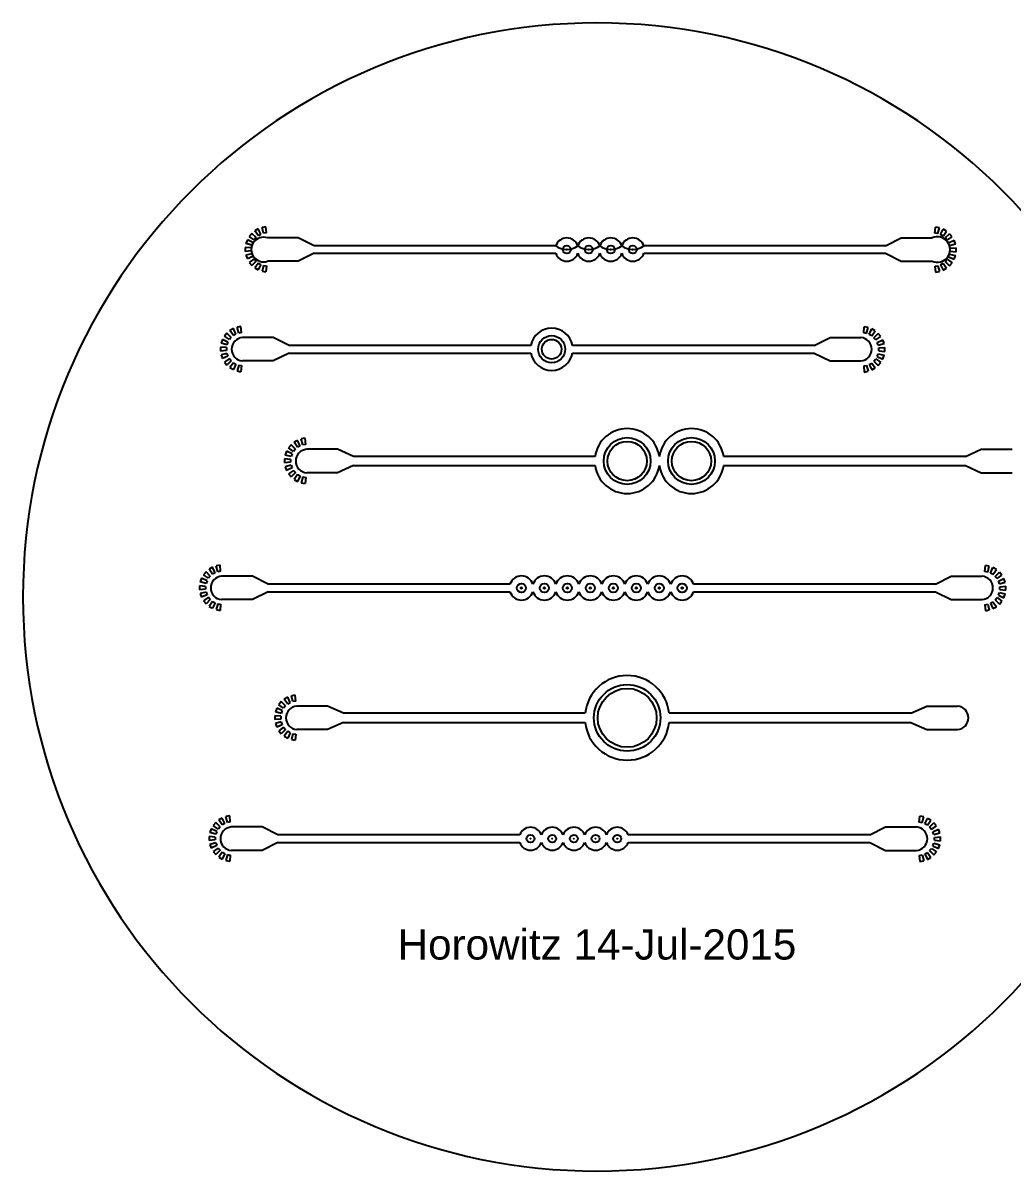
# Model space of a CAD drawing. Header units: inches. Extents: x -19000 to 33594, y -19000 to 19000.
# Drawn here: x -19000 to 13738, y -19000 to 19000 of the extents above; entities that cross this region are included whole.
import ezdxf
from ezdxf.enums import TextEntityAlignment as Align

# ---------------------------------------------------------------- set-up
doc = ezdxf.new("R2010")
doc.units = ezdxf.units.IN
doc.header["$MEASUREMENT"] = 0
doc.styles.get("Standard").update_dxf_attribs({"font": 'arial.ttf', "height": 1000})

msp = doc.modelspace()

# ---------------------------------------------------------------- linework, layer by layer
for p, q in [((-11210, 12185), (-11324, 12120)), ((-11210, 12185), (-11324, 12120)), ((-11126, 12004), (-11210, 12185)), ((-11126, 12004), (-11210, 12185)), ((-10959, 12253), (-11087, 12230)), ((-10959, 12253), (-11087, 12230)), ((-11036, 12037), (-11087, 12230)), ((-11036, 12037), (-11087, 12230)), ((-10941, 12053), (-10959, 12253)), ((-10941, 12053), (-10959, 12253)), ((11188, 12042), (11206, 12242)), ((11188, 12042), (11206, 12242)), ((11188, 12042), (11206, 12242)), ((11188, 12042), (11206, 12242)), ((11188, 12042), (11206, 12242)), ((11188, 12042), (11206, 12242)), ((11188, 12042), (11206, 12242)), ((11188, 12042), (11206, 12242)), ((11188, 12042), (11206, 12242)), ((11188, 12042), (11206, 12242)), ((11188, 12042), (11206, 12242)), ((11188, 12042), (11206, 12242)), ((11335, 12219), (11206, 12242)), ((11335, 12219), (11206, 12242)), ((11335, 12219), (11206, 12242)), ((11335, 12219), (11206, 12242)), ((11335, 12219), (11206, 12242)), ((11335, 12219), (11206, 12242)), ((11335, 12219), (11206, 12242)), ((11335, 12219), (11206, 12242)), ((11335, 12219), (11206, 12242)), ((11335, 12219), (11206, 12242)), ((11335, 12219), (11206, 12242)), ((11335, 12219), (11206, 12242)), ((11283, 12026), (11335, 12219)), ((11283, 12026), (11335, 12219)), ((11283, 12026), (11335, 12219)), ((11283, 12026), (11335, 12219)), ((11283, 12026), (11335, 12219)), ((11283, 12026), (11335, 12219)), ((11283, 12026), (11335, 12219)), ((11283, 12026), (11335, 12219)), ((11283, 12026), (11335, 12219)), ((11283, 12026), (11335, 12219)), ((11283, 12026), (11335, 12219)), ((11283, 12026), (11335, 12219)), ((11373, 11993), (11457, 12174)), ((11373, 11993), (11457, 12174)), ((11373, 11993), (11457, 12174)), ((11373, 11993), (11457, 12174)), ((11373, 11993), (11457, 12174)), ((11373, 11993), (11457, 12174)), ((11373, 11993), (11457, 12174)), ((11373, 11993), (11457, 12174)), ((11373, 11993), (11457, 12174)), ((11373, 11993), (11457, 12174)), ((11373, 11993), (11457, 12174)), ((11373, 11993), (11457, 12174)), ((11571, 12109), (11457, 12174)), ((11571, 12109), (11457, 12174)), ((11571, 12109), (11457, 12174)), ((11571, 12109), (11457, 12174)), ((11571, 12109), (11457, 12174)), ((11571, 12109), (11457, 12174)), ((11571, 12109), (11457, 12174)), ((11571, 12109), (11457, 12174)), ((11571, 12109), (11457, 12174)), ((11571, 12109), (11457, 12174)), ((11571, 12109), (11457, 12174)), ((11571, 12109), (11457, 12174)), ((-11573, 11822), (-11618, 11700)), ((-11573, 11822), (-11618, 11700)), ((-11392, 11738), (-11573, 11822)), ((-11392, 11738), (-11573, 11822)), ((-11424, 12036), (-11508, 11936)), ((-11424, 12036), (-11508, 11936)), ((-11344, 11821), (-11508, 11936)), ((-11344, 11821), (-11508, 11936)), ((-11282, 11894), (-11424, 12036)), ((-11282, 11894), (-11424, 12036)), ((-11282, 11894), (-11344, 11821)), ((-11282, 11894), (-11344, 11821)), ((-11209, 11956), (-11324, 12120)), ((-11209, 11956), (-11324, 12120)), ((-11126, 12004), (-11209, 11956)), ((-11126, 12004), (-11209, 11956)), ((-10941, 12053), (-11036, 12037)), ((-10941, 12053), (-11036, 12037)), ((-9889, 11888), (-10909, 11888)), ((-9889, 11888), (-10909, 11888)), ((-9364, 11625), (-9889, 11888)), ((-9364, 11625), (-9889, 11888)), ((9549, 11625), (10074, 11888)), ((9549, 11625), (10074, 11888)), ((10074, 11888), (11094, 11888)), ((10074, 11888), (11094, 11888)), ((11283, 12026), (11188, 12042)), ((11283, 12026), (11188, 12042)), ((11283, 12026), (11188, 12042)), ((11283, 12026), (11188, 12042)), ((11283, 12026), (11188, 12042)), ((11283, 12026), (11188, 12042)), ((11283, 12026), (11188, 12042)), ((11283, 12026), (11188, 12042)), ((11283, 12026), (11188, 12042)), ((11283, 12026), (11188, 12042)), ((11283, 12026), (11188, 12042)), ((11283, 12026), (11188, 12042)), ((11456, 11945), (11373, 11993)), ((11456, 11945), (11373, 11993)), ((11456, 11945), (11373, 11993)), ((11456, 11945), (11373, 11993)), ((11456, 11945), (11373, 11993)), ((11456, 11945), (11373, 11993)), ((11456, 11945), (11373, 11993)), ((11456, 11945), (11373, 11993)), ((11456, 11945), (11373, 11993)), ((11456, 11945), (11373, 11993)), ((11456, 11945), (11373, 11993)), ((11456, 11945), (11373, 11993)), ((11456, 11945), (11571, 12109)), ((11456, 11945), (11571, 12109)), ((11456, 11945), (11571, 12109)), ((11456, 11945), (11571, 12109)), ((11456, 11945), (11571, 12109)), ((11456, 11945), (11571, 12109)), ((11456, 11945), (11571, 12109)), ((11456, 11945), (11571, 12109)), ((11456, 11945), (11571, 12109)), ((11456, 11945), (11571, 12109)), ((11456, 11945), (11571, 12109)), ((11456, 11945), (11571, 12109)), ((11529, 11883), (11671, 12025)), ((11529, 11883), (11671, 12025)), ((11529, 11883), (11671, 12025)), ((11529, 11883), (11671, 12025)), ((11529, 11883), (11671, 12025)), ((11529, 11883), (11671, 12025)), ((11529, 11883), (11671, 12025)), ((11529, 11883), (11671, 12025)), ((11529, 11883), (11671, 12025)), ((11529, 11883), (11671, 12025)), ((11529, 11883), (11671, 12025)), ((11529, 11883), (11671, 12025)), ((11591, 11810), (11529, 11883)), ((11591, 11810), (11529, 11883)), ((11591, 11810), (11529, 11883)), ((11591, 11810), (11529, 11883)), ((11591, 11810), (11529, 11883)), ((11591, 11810), (11529, 11883)), ((11591, 11810), (11529, 11883)), ((11591, 11810), (11529, 11883)), ((11591, 11810), (11529, 11883)), ((11591, 11810), (11529, 11883)), ((11591, 11810), (11529, 11883)), ((11591, 11810), (11529, 11883)), ((11591, 11810), (11755, 11925)), ((11591, 11810), (11755, 11925)), ((11591, 11810), (11755, 11925)), ((11591, 11810), (11755, 11925)), ((11591, 11810), (11755, 11925)), ((11591, 11810), (11755, 11925)), ((11591, 11810), (11755, 11925)), ((11591, 11810), (11755, 11925)), ((11591, 11810), (11755, 11925)), ((11591, 11810), (11755, 11925)), ((11591, 11810), (11755, 11925)), ((11591, 11810), (11755, 11925)), ((11639, 11727), (11820, 11811)), ((11639, 11727), (11820, 11811)), ((11639, 11727), (11820, 11811)), ((11639, 11727), (11820, 11811)), ((11639, 11727), (11820, 11811)), ((11639, 11727), (11820, 11811)), ((11639, 11727), (11820, 11811)), ((11639, 11727), (11820, 11811)), ((11639, 11727), (11820, 11811)), ((11639, 11727), (11820, 11811)), ((11639, 11727), (11820, 11811)), ((11639, 11727), (11820, 11811)), ((11755, 11925), (11671, 12025)), ((11755, 11925), (11671, 12025)), ((11755, 11925), (11671, 12025)), ((11755, 11925), (11671, 12025)), ((11755, 11925), (11671, 12025)), ((11755, 11925), (11671, 12025)), ((11755, 11925), (11671, 12025)), ((11755, 11925), (11671, 12025)), ((11755, 11925), (11671, 12025)), ((11755, 11925), (11671, 12025)), ((11755, 11925), (11671, 12025)), ((11755, 11925), (11671, 12025)), ((11865, 11689), (11820, 11811)), ((11865, 11689), (11820, 11811)), ((11865, 11689), (11820, 11811)), ((11865, 11689), (11820, 11811)), ((11865, 11689), (11820, 11811)), ((11865, 11689), (11820, 11811)), ((11865, 11689), (11820, 11811)), ((11865, 11689), (11820, 11811)), ((11865, 11689), (11820, 11811)), ((11865, 11689), (11820, 11811)), ((11865, 11689), (11820, 11811)), ((11865, 11689), (11820, 11811)), ((-11441, 11553), (-11640, 11571)), ((-11640, 11571), (-11640, 11440)), ((-11441, 11553), (-11640, 11571)), ((-11640, 11571), (-11640, 11440)), ((-11441, 11458), (-11640, 11440)), ((-11441, 11458), (-11640, 11440)), ((-11425, 11648), (-11618, 11700)), ((-11425, 11648), (-11618, 11700)), ((-11441, 11553), (-11441, 11458)), ((-11441, 11553), (-11441, 11458)), ((-11392, 11738), (-11425, 11648)), ((-11392, 11738), (-11425, 11648)), ((-1364, 11625), (-9364, 11625)), ((-1364, 11625), (-9364, 11625)), ((9549, 11625), (1549, 11625)), ((9549, 11625), (1549, 11625)), ((11672, 11637), (11639, 11727)), ((11672, 11637), (11639, 11727)), ((11672, 11637), (11639, 11727)), ((11672, 11637), (11639, 11727)), ((11672, 11637), (11639, 11727)), ((11672, 11637), (11639, 11727)), ((11672, 11637), (11639, 11727)), ((11672, 11637), (11639, 11727)), ((11672, 11637), (11639, 11727)), ((11672, 11637), (11639, 11727)), ((11672, 11637), (11639, 11727)), ((11672, 11637), (11639, 11727)), ((11672, 11637), (11865, 11689)), ((11672, 11637), (11865, 11689)), ((11672, 11637), (11865, 11689)), ((11672, 11637), (11865, 11689)), ((11672, 11637), (11865, 11689)), ((11672, 11637), (11865, 11689)), ((11672, 11637), (11865, 11689)), ((11672, 11637), (11865, 11689)), ((11672, 11637), (11865, 11689)), ((11672, 11637), (11865, 11689)), ((11672, 11637), (11865, 11689)), ((11672, 11637), (11865, 11689)), ((11688, 11542), (11888, 11560)), ((11688, 11542), (11888, 11560)), ((11688, 11542), (11888, 11560)), ((11688, 11542), (11888, 11560)), ((11688, 11542), (11888, 11560)), ((11688, 11542), (11888, 11560)), ((11688, 11542), (11888, 11560)), ((11688, 11542), (11888, 11560)), ((11688, 11542), (11888, 11560)), ((11688, 11542), (11888, 11560)), ((11688, 11542), (11888, 11560)), ((11688, 11542), (11888, 11560)), ((11688, 11446), (11688, 11542)), ((11688, 11446), (11688, 11542)), ((11688, 11446), (11688, 11542)), ((11688, 11446), (11688, 11542)), ((11688, 11446), (11688, 11542)), ((11688, 11446), (11688, 11542)), ((11688, 11446), (11688, 11542)), ((11688, 11446), (11688, 11542)), ((11688, 11446), (11688, 11542)), ((11688, 11446), (11688, 11542)), ((11688, 11446), (11688, 11542)), ((11688, 11446), (11688, 11542)), ((11688, 11446), (11888, 11429)), ((11688, 11446), (11888, 11429)), ((11688, 11446), (11888, 11429)), ((11688, 11446), (11888, 11429)), ((11688, 11446), (11888, 11429)), ((11688, 11446), (11888, 11429)), ((11688, 11446), (11888, 11429)), ((11688, 11446), (11888, 11429)), ((11688, 11446), (11888, 11429)), ((11688, 11446), (11888, 11429)), ((11688, 11446), (11888, 11429)), ((11688, 11446), (11888, 11429)), ((11888, 11429), (11888, 11560)), ((11888, 11429), (11888, 11560)), ((11888, 11429), (11888, 11560)), ((11888, 11429), (11888, 11560)), ((11888, 11429), (11888, 11560)), ((11888, 11429), (11888, 11560)), ((11888, 11429), (11888, 11560)), ((11888, 11429), (11888, 11560)), ((11888, 11429), (11888, 11560)), ((11888, 11429), (11888, 11560)), ((11888, 11429), (11888, 11560)), ((11888, 11429), (11888, 11560)), ((-11425, 11363), (-11618, 11311)), ((-11425, 11363), (-11618, 11311)), ((-11618, 11311), (-11573, 11189)), ((-11618, 11311), (-11573, 11189)), ((-11392, 11273), (-11573, 11189)), ((-11392, 11273), (-11573, 11189)), ((-11344, 11190), (-11508, 11075)), ((-11508, 11075), (-11424, 10975)), ((-11425, 11363), (-11392, 11273)), ((-11425, 11363), (-11392, 11273)), ((-11282, 11117), (-11424, 10975)), ((-11344, 11190), (-11282, 11117)), ((-11209, 11055), (-11324, 10891)), ((-11209, 11055), (-11126, 11007)), ((-9889, 11112), (-10909, 11112)), ((-9364, 11375), (-9889, 11112)), ((-9364, 11375), (-1364, 11375)), ((-9364, 11375), (-1364, 11375)), ((1549, 11375), (9549, 11375)), ((1549, 11375), (9549, 11375)), ((9549, 11375), (10074, 11112)), ((10074, 11112), (11094, 11112)), ((11373, 10996), (11456, 11044)), ((11373, 10996), (11456, 11044)), ((11373, 10996), (11456, 11044)), ((11373, 10996), (11456, 11044)), ((11373, 10996), (11456, 11044)), ((11373, 10996), (11456, 11044)), ((11373, 10996), (11456, 11044)), ((11373, 10996), (11456, 11044)), ((11456, 11044), (11571, 10880)), ((11456, 11044), (11571, 10880)), ((11456, 11044), (11571, 10880)), ((11456, 11044), (11571, 10880)), ((11456, 11044), (11571, 10880)), ((11456, 11044), (11571, 10880)), ((11456, 11044), (11571, 10880)), ((11456, 11044), (11571, 10880)), ((11529, 11105), (11591, 11179)), ((11529, 11105), (11591, 11179)), ((11529, 11105), (11591, 11179)), ((11529, 11105), (11591, 11179)), ((11529, 11105), (11591, 11179)), ((11529, 11105), (11591, 11179)), ((11529, 11105), (11591, 11179)), ((11529, 11105), (11591, 11179)), ((11529, 11105), (11671, 10964)), ((11529, 11105), (11671, 10964)), ((11529, 11105), (11671, 10964)), ((11529, 11105), (11671, 10964)), ((11529, 11105), (11671, 10964)), ((11529, 11105), (11671, 10964)), ((11529, 11105), (11671, 10964)), ((11529, 11105), (11671, 10964)), ((11591, 11179), (11755, 11064)), ((11591, 11179), (11755, 11064)), ((11591, 11179), (11755, 11064)), ((11591, 11179), (11755, 11064)), ((11591, 11179), (11755, 11064)), ((11591, 11179), (11755, 11064)), ((11591, 11179), (11755, 11064)), ((11591, 11179), (11755, 11064)), ((11639, 11262), (11672, 11352)), ((11639, 11262), (11672, 11352)), ((11639, 11262), (11672, 11352)), ((11639, 11262), (11672, 11352)), ((11639, 11262), (11672, 11352)), ((11639, 11262), (11672, 11352)), ((11639, 11262), (11672, 11352)), ((11639, 11262), (11672, 11352)), ((11639, 11262), (11672, 11352)), ((11639, 11262), (11672, 11352)), ((11639, 11262), (11672, 11352)), ((11639, 11262), (11672, 11352)), ((11639, 11262), (11820, 11177)), ((11639, 11262), (11820, 11177)), ((11639, 11262), (11820, 11177)), ((11639, 11262), (11820, 11177)), ((11639, 11262), (11820, 11177)), ((11639, 11262), (11820, 11177)), ((11639, 11262), (11820, 11177)), ((11639, 11262), (11820, 11177)), ((11671, 10964), (11755, 11064)), ((11671, 10964), (11755, 11064)), ((11671, 10964), (11755, 11064)), ((11671, 10964), (11755, 11064)), ((11671, 10964), (11755, 11064)), ((11671, 10964), (11755, 11064)), ((11671, 10964), (11755, 11064)), ((11671, 10964), (11755, 11064)), ((11672, 11352), (11865, 11300)), ((11672, 11352), (11865, 11300)), ((11672, 11352), (11865, 11300)), ((11672, 11352), (11865, 11300)), ((11672, 11352), (11865, 11300)), ((11672, 11352), (11865, 11300)), ((11672, 11352), (11865, 11300)), ((11672, 11352), (11865, 11300)), ((11672, 11352), (11865, 11300)), ((11672, 11352), (11865, 11300)), ((11672, 11352), (11865, 11300)), ((11672, 11352), (11865, 11300)), ((11820, 11177), (11865, 11300)), ((11820, 11177), (11865, 11300)), ((11820, 11177), (11865, 11300)), ((11820, 11177), (11865, 11300)), ((11820, 11177), (11865, 11300)), ((11820, 11177), (11865, 11300)), ((11820, 11177), (11865, 11300)), ((11820, 11177), (11865, 11300)), ((-11324, 10891), (-11210, 10826)), ((-11126, 11007), (-11210, 10826)), ((-11036, 10974), (-11087, 10781)), ((-11087, 10781), (-10959, 10758)), ((-11036, 10974), (-10941, 10958)), ((-10941, 10958), (-10959, 10758)), ((11188, 10946), (11283, 10963)), ((11188, 10946), (11283, 10963)), ((11188, 10946), (11283, 10963)), ((11188, 10946), (11283, 10963)), ((11188, 10946), (11283, 10963)), ((11188, 10946), (11283, 10963)), ((11188, 10946), (11283, 10963)), ((11188, 10946), (11283, 10963)), ((11188, 10946), (11206, 10747)), ((11188, 10946), (11206, 10747)), ((11188, 10946), (11206, 10747)), ((11188, 10946), (11206, 10747)), ((11188, 10946), (11206, 10747)), ((11188, 10946), (11206, 10747)), ((11188, 10946), (11206, 10747)), ((11188, 10946), (11206, 10747)), ((11206, 10747), (11335, 10770)), ((11206, 10747), (11335, 10770)), ((11206, 10747), (11335, 10770)), ((11206, 10747), (11335, 10770)), ((11206, 10747), (11335, 10770)), ((11206, 10747), (11335, 10770)), ((11206, 10747), (11335, 10770)), ((11206, 10747), (11335, 10770)), ((11283, 10963), (11335, 10770)), ((11283, 10963), (11335, 10770)), ((11283, 10963), (11335, 10770)), ((11283, 10963), (11335, 10770)), ((11283, 10963), (11335, 10770)), ((11283, 10963), (11335, 10770)), ((11283, 10963), (11335, 10770)), ((11283, 10963), (11335, 10770)), ((11373, 10996), (11457, 10815)), ((11373, 10996), (11457, 10815)), ((11373, 10996), (11457, 10815)), ((11373, 10996), (11457, 10815)), ((11373, 10996), (11457, 10815)), ((11373, 10996), (11457, 10815)), ((11373, 10996), (11457, 10815)), ((11373, 10996), (11457, 10815)), ((11457, 10815), (11571, 10880)), ((11457, 10815), (11571, 10880)), ((11457, 10815), (11571, 10880)), ((11457, 10815), (11571, 10880)), ((11457, 10815), (11571, 10880)), ((11457, 10815), (11571, 10880)), ((11457, 10815), (11571, 10880)), ((11457, 10815), (11571, 10880)), ((-12035, 8885), (-12148, 8820)), ((-12033, 8656), (-12148, 8820)), ((-11950, 8704), (-12035, 8885)), ((-11783, 8953), (-11912, 8930)), ((-11860, 8737), (-11912, 8930)), ((-11766, 8753), (-11860, 8737)), ((-11766, 8753), (-11783, 8953)), ((8828, 8742), (8845, 8942)), ((8828, 8742), (8845, 8942)), ((8828, 8742), (8845, 8942)), ((8828, 8742), (8845, 8942)), ((8922, 8726), (8828, 8742)), ((8922, 8726), (8828, 8742)), ((8922, 8726), (8828, 8742)), ((8922, 8726), (8828, 8742)), ((8974, 8919), (8845, 8942)), ((8974, 8919), (8845, 8942)), ((8974, 8919), (8845, 8942)), ((8974, 8919), (8845, 8942)), ((8922, 8726), (8974, 8919)), ((8922, 8726), (8974, 8919)), ((8922, 8726), (8974, 8919)), ((8922, 8726), (8974, 8919)), ((9013, 8693), (9097, 8874)), ((9013, 8693), (9097, 8874)), ((9013, 8693), (9097, 8874)), ((9013, 8693), (9097, 8874)), ((9096, 8645), (9210, 8809)), ((9096, 8645), (9210, 8809)), ((9096, 8645), (9210, 8809)), ((9096, 8645), (9210, 8809)), ((9210, 8809), (9097, 8874)), ((9210, 8809), (9097, 8874)), ((9210, 8809), (9097, 8874)), ((9210, 8809), (9097, 8874)), ((-12398, 8522), (-12442, 8400)), ((-12249, 8348), (-12442, 8400)), ((-12216, 8438), (-12398, 8522)), ((-12248, 8736), (-12332, 8636)), ((-12168, 8521), (-12332, 8636)), ((-12216, 8438), (-12249, 8348)), ((-12107, 8594), (-12248, 8736)), ((-12107, 8594), (-12168, 8521)), ((-11950, 8704), (-12033, 8656)), ((-10714, 8588), (-11734, 8588)), ((-10189, 8325), (-10714, 8588)), ((7189, 8325), (7714, 8588)), ((7714, 8588), (8734, 8588)), ((9096, 8645), (9013, 8693)), ((9096, 8645), (9013, 8693)), ((9096, 8645), (9013, 8693)), ((9096, 8645), (9013, 8693)), ((9169, 8583), (9310, 8725)), ((9169, 8583), (9310, 8725)), ((9169, 8583), (9310, 8725)), ((9169, 8583), (9310, 8725)), ((9231, 8510), (9169, 8583)), ((9231, 8510), (9169, 8583)), ((9231, 8510), (9169, 8583)), ((9231, 8510), (9169, 8583)), ((9231, 8510), (9394, 8625)), ((9231, 8510), (9394, 8625)), ((9231, 8510), (9394, 8625)), ((9231, 8510), (9394, 8625)), ((9279, 8427), (9460, 8511)), ((9279, 8427), (9460, 8511)), ((9279, 8427), (9460, 8511)), ((9279, 8427), (9460, 8511)), ((9311, 8337), (9279, 8427)), ((9311, 8337), (9279, 8427)), ((9311, 8337), (9279, 8427)), ((9311, 8337), (9279, 8427)), ((9394, 8625), (9310, 8725)), ((9394, 8625), (9310, 8725)), ((9394, 8625), (9310, 8725)), ((9394, 8625), (9310, 8725)), ((9311, 8337), (9505, 8389)), ((9311, 8337), (9505, 8389)), ((9311, 8337), (9505, 8389)), ((9311, 8337), (9505, 8389)), ((9505, 8389), (9460, 8511)), ((9505, 8389), (9460, 8511)), ((9505, 8389), (9460, 8511)), ((9505, 8389), (9460, 8511)), ((-12266, 8253), (-12465, 8271)), ((-12465, 8271), (-12465, 8140)), ((-12266, 8158), (-12465, 8140)), ((-12249, 8063), (-12442, 8011)), ((-12442, 8011), (-12398, 7889)), ((-12266, 8253), (-12266, 8158)), ((-12249, 8063), (-12216, 7973)), ((-10189, 8075), (-10714, 7812)), ((-2189, 8325), (-10189, 8325)), ((-10189, 8075), (-2189, 8075)), ((7189, 8325), (-811, 8325)), ((-811, 8075), (7189, 8075)), ((7189, 8075), (7714, 7812)), ((9279, 7962), (9311, 8052)), ((9279, 7962), (9311, 8052)), ((9279, 7962), (9311, 8052)), ((9279, 7962), (9311, 8052)), ((9311, 8052), (9505, 8000)), ((9311, 8052), (9505, 8000)), ((9311, 8052), (9505, 8000)), ((9311, 8052), (9505, 8000)), ((9328, 8242), (9527, 8260)), ((9328, 8242), (9527, 8260)), ((9328, 8242), (9527, 8260)), ((9328, 8242), (9527, 8260)), ((9328, 8146), (9328, 8242)), ((9328, 8146), (9328, 8242)), ((9328, 8146), (9328, 8242)), ((9328, 8146), (9328, 8242)), ((9328, 8146), (9527, 8129)), ((9328, 8146), (9527, 8129)), ((9328, 8146), (9527, 8129)), ((9328, 8146), (9527, 8129)), ((9460, 7877), (9505, 8000)), ((9460, 7877), (9505, 8000)), ((9460, 7877), (9505, 8000)), ((9460, 7877), (9505, 8000)), ((9527, 8129), (9527, 8260)), ((9527, 8129), (9527, 8260)), ((9527, 8129), (9527, 8260)), ((9527, 8129), (9527, 8260)), ((-12216, 7973), (-12398, 7889)), ((-12168, 7890), (-12332, 7775)), ((-12332, 7775), (-12248, 7675)), ((-12107, 7817), (-12248, 7675)), ((-12168, 7890), (-12107, 7817)), ((-12033, 7755), (-12148, 7591)), ((-11950, 7707), (-12035, 7526)), ((-12033, 7755), (-11950, 7707)), ((-11860, 7674), (-11912, 7481)), ((-11860, 7674), (-11766, 7658)), ((-11766, 7658), (-11783, 7458)), ((-10714, 7812), (-11734, 7812)), ((7714, 7812), (8734, 7812)), ((8828, 7646), (8922, 7663)), ((8828, 7646), (8922, 7663)), ((8828, 7646), (8922, 7663)), ((8828, 7646), (8922, 7663)), ((8828, 7646), (8845, 7447)), ((8828, 7646), (8845, 7447)), ((8828, 7646), (8845, 7447)), ((8828, 7646), (8845, 7447)), ((8922, 7663), (8974, 7470)), ((8922, 7663), (8974, 7470)), ((8922, 7663), (8974, 7470)), ((8922, 7663), (8974, 7470)), ((9013, 7696), (9096, 7744)), ((9013, 7696), (9096, 7744)), ((9013, 7696), (9096, 7744)), ((9013, 7696), (9096, 7744)), ((9013, 7696), (9097, 7515)), ((9013, 7696), (9097, 7515)), ((9013, 7696), (9097, 7515)), ((9013, 7696), (9097, 7515)), ((9096, 7744), (9210, 7580)), ((9096, 7744), (9210, 7580)), ((9096, 7744), (9210, 7580)), ((9096, 7744), (9210, 7580)), ((9169, 7805), (9231, 7879)), ((9169, 7805), (9231, 7879)), ((9169, 7805), (9231, 7879)), ((9169, 7805), (9231, 7879)), ((9169, 7805), (9310, 7664)), ((9169, 7805), (9310, 7664)), ((9169, 7805), (9310, 7664)), ((9169, 7805), (9310, 7664)), ((9231, 7879), (9394, 7764)), ((9231, 7879), (9394, 7764)), ((9231, 7879), (9394, 7764)), ((9231, 7879), (9394, 7764)), ((9279, 7962), (9460, 7877)), ((9279, 7962), (9460, 7877)), ((9279, 7962), (9460, 7877)), ((9279, 7962), (9460, 7877)), ((9310, 7664), (9394, 7764)), ((9310, 7664), (9394, 7764)), ((9310, 7664), (9394, 7764)), ((9310, 7664), (9394, 7764)), ((-12148, 7591), (-12035, 7526)), ((-11912, 7481), (-11783, 7458)), ((8845, 7447), (8974, 7470)), ((8845, 7447), (8974, 7470)), ((8845, 7447), (8974, 7470)), ((8845, 7447), (8974, 7470)), ((9097, 7515), (9210, 7580)), ((9097, 7515), (9210, 7580)), ((9097, 7515), (9210, 7580)), ((9097, 7515), (9210, 7580)), ((-10124, 5036), (-10208, 4936)), ((-9983, 4894), (-10124, 5036)), ((-9911, 5185), (-10024, 5120)), ((-9909, 4956), (-10024, 5120)), ((-9826, 5004), (-9911, 5185)), ((-9826, 5004), (-9909, 4956)), ((-9659, 5253), (-9788, 5230)), ((-9736, 5037), (-9788, 5230)), ((-9642, 5053), (-9736, 5037)), ((-9642, 5053), (-9659, 5253)), ((-10142, 4553), (-10341, 4571)), ((-10341, 4571), (-10341, 4440)), ((-10273, 4822), (-10318, 4700)), ((-10125, 4648), (-10318, 4700)), ((-10092, 4738), (-10273, 4822)), ((-10044, 4821), (-10208, 4936)), ((-10092, 4738), (-10125, 4648)), ((-9983, 4894), (-10044, 4821)), ((-8589, 4888), (-9609, 4888)), ((-8064, 4650), (-8589, 4888)), ((-64, 4650), (-8064, 4650)), ((12194, 4650), (4193, 4650)), ((12194, 4650), (12718, 4888)), ((12718, 4888), (13738, 4888)), ((-10142, 4458), (-10341, 4440)), ((-10125, 4363), (-10318, 4311)), ((-10318, 4311), (-10273, 4189)), ((-10092, 4273), (-10273, 4189)), ((-10044, 4190), (-10208, 4075)), ((-10142, 4553), (-10142, 4458)), ((-10125, 4363), (-10092, 4273)), ((-10044, 4190), (-9983, 4117)), ((-8064, 4350), (-8589, 4112)), ((-8064, 4350), (-64, 4350)), ((4193, 4350), (12194, 4350)), ((12194, 4350), (12718, 4112)), ((-10208, 4075), (-10124, 3975)), ((-9983, 4117), (-10124, 3975)), ((-9909, 4055), (-10024, 3891)), ((-10024, 3891), (-9911, 3826)), ((-9826, 4007), (-9911, 3826)), ((-9909, 4055), (-9826, 4007)), ((-9736, 3974), (-9788, 3781)), ((-9736, 3974), (-9642, 3958)), ((-9642, 3958), (-9659, 3758)), ((-8589, 4112), (-9609, 4112)), ((12718, 4112), (13738, 4112)), ((-9788, 3781), (-9659, 3758)), ((-12940, 836), (-13024, 736)), ((-12798, 694), (-12940, 836)), ((-12726, 985), (-12839, 920)), ((-12725, 756), (-12839, 920)), ((-12642, 804), (-12726, 985)), ((-12642, 804), (-12725, 756)), ((-12475, 1053), (-12603, 1030)), ((-12552, 837), (-12603, 1030)), ((-12457, 853), (-12552, 837)), ((-12457, 853), (-12475, 1053)), ((12839, 842), (12856, 1042)), ((12839, 842), (12856, 1042)), ((12839, 842), (12856, 1042)), ((12839, 842), (12856, 1042)), ((12839, 842), (12856, 1042)), ((12839, 842), (12856, 1042)), ((12839, 842), (12856, 1042)), ((12839, 842), (12856, 1042)), ((12933, 826), (12839, 842)), ((12933, 826), (12839, 842)), ((12933, 826), (12839, 842)), ((12933, 826), (12839, 842)), ((12933, 826), (12839, 842)), ((12933, 826), (12839, 842)), ((12933, 826), (12839, 842)), ((12933, 826), (12839, 842)), ((12985, 1019), (12856, 1042)), ((12985, 1019), (12856, 1042)), ((12985, 1019), (12856, 1042)), ((12985, 1019), (12856, 1042)), ((12985, 1019), (12856, 1042)), ((12985, 1019), (12856, 1042)), ((12985, 1019), (12856, 1042)), ((12985, 1019), (12856, 1042)), ((12933, 826), (12985, 1019)), ((12933, 826), (12985, 1019)), ((12933, 826), (12985, 1019)), ((12933, 826), (12985, 1019)), ((12933, 826), (12985, 1019)), ((12933, 826), (12985, 1019)), ((12933, 826), (12985, 1019)), ((12933, 826), (12985, 1019)), ((13023, 793), (13108, 974)), ((13023, 793), (13108, 974)), ((13023, 793), (13108, 974)), ((13023, 793), (13108, 974)), ((13023, 793), (13108, 974)), ((13023, 793), (13108, 974)), ((13023, 793), (13108, 974)), ((13023, 793), (13108, 974)), ((13106, 745), (13023, 793)), ((13106, 745), (13023, 793)), ((13106, 745), (13023, 793)), ((13106, 745), (13023, 793)), ((13106, 745), (13023, 793)), ((13106, 745), (13023, 793)), ((13106, 745), (13023, 793)), ((13106, 745), (13023, 793)), ((13106, 745), (13221, 909)), ((13106, 745), (13221, 909)), ((13106, 745), (13221, 909)), ((13106, 745), (13221, 909)), ((13106, 745), (13221, 909)), ((13106, 745), (13221, 909)), ((13106, 745), (13221, 909)), ((13106, 745), (13221, 909)), ((13221, 909), (13108, 974)), ((13221, 909), (13108, 974)), ((13221, 909), (13108, 974)), ((13221, 909), (13108, 974)), ((13221, 909), (13108, 974)), ((13221, 909), (13108, 974)), ((13221, 909), (13108, 974)), ((13221, 909), (13108, 974)), ((13180, 683), (13321, 825)), ((13180, 683), (13321, 825)), ((13180, 683), (13321, 825)), ((13180, 683), (13321, 825)), ((13180, 683), (13321, 825)), ((13180, 683), (13321, 825)), ((13180, 683), (13321, 825)), ((13180, 683), (13321, 825)), ((13405, 725), (13321, 825)), ((13405, 725), (13321, 825)), ((13405, 725), (13321, 825)), ((13405, 725), (13321, 825)), ((13405, 725), (13321, 825)), ((13405, 725), (13321, 825)), ((13405, 725), (13321, 825)), ((13405, 725), (13321, 825)), ((-13089, 622), (-13134, 500)), ((-12940, 448), (-13134, 500)), ((-12908, 538), (-13089, 622)), ((-12860, 621), (-13024, 736)), ((-12908, 538), (-12940, 448)), ((-12798, 694), (-12860, 621)), ((-11405, 688), (-12425, 688)), ((-10880, 425), (-11405, 688)), ((-2880, 425), (-10880, 425)), ((11200, 425), (3200, 425)), ((11200, 425), (11724, 688)), ((11724, 688), (12744, 688)), ((13241, 610), (13180, 683)), ((13241, 610), (13180, 683)), ((13241, 610), (13180, 683)), ((13241, 610), (13180, 683)), ((13241, 610), (13180, 683)), ((13241, 610), (13180, 683)), ((13241, 610), (13180, 683)), ((13241, 610), (13180, 683)), ((13241, 610), (13405, 725)), ((13241, 610), (13405, 725)), ((13241, 610), (13405, 725)), ((13241, 610), (13405, 725)), ((13241, 610), (13405, 725)), ((13241, 610), (13405, 725)), ((13241, 610), (13405, 725)), ((13241, 610), (13405, 725)), ((13289, 527), (13471, 611)), ((13289, 527), (13471, 611)), ((13289, 527), (13471, 611)), ((13289, 527), (13471, 611)), ((13289, 527), (13471, 611)), ((13289, 527), (13471, 611)), ((13289, 527), (13471, 611)), ((13289, 527), (13471, 611)), ((13322, 437), (13289, 527)), ((13322, 437), (13289, 527)), ((13322, 437), (13289, 527)), ((13322, 437), (13289, 527)), ((13322, 437), (13289, 527)), ((13322, 437), (13289, 527)), ((13322, 437), (13289, 527)), ((13322, 437), (13289, 527)), ((13322, 437), (13515, 489)), ((13322, 437), (13515, 489)), ((13322, 437), (13515, 489)), ((13322, 437), (13515, 489)), ((13322, 437), (13515, 489)), ((13322, 437), (13515, 489)), ((13322, 437), (13515, 489)), ((13322, 437), (13515, 489)), ((13515, 489), (13471, 611)), ((13515, 489), (13471, 611)), ((13515, 489), (13471, 611)), ((13515, 489), (13471, 611)), ((13515, 489), (13471, 611)), ((13515, 489), (13471, 611)), ((13515, 489), (13471, 611)), ((13515, 489), (13471, 611)), ((-12957, 353), (-13156, 371)), ((-13156, 371), (-13156, 240)), ((-12957, 258), (-13156, 240)), ((-12940, 163), (-13134, 111)), ((-13134, 111), (-13089, -11)), ((-12908, 73), (-13089, -11)), ((-12957, 353), (-12957, 258)), ((-12940, 163), (-12908, 73)), ((-10880, 175), (-11405, -88)), ((-10880, 175), (-2880, 175)), ((3200, 175), (11200, 175)), ((11200, 175), (11724, -88)), ((13289, 62), (13322, 152)), ((13289, 62), (13322, 152)), ((13289, 62), (13322, 152)), ((13289, 62), (13322, 152)), ((13289, 62), (13322, 152)), ((13289, 62), (13322, 152)), ((13289, 62), (13322, 152)), ((13289, 62), (13322, 152)), ((13289, 62), (13471, -23)), ((13289, 62), (13471, -23)), ((13289, 62), (13471, -23)), ((13289, 62), (13471, -23)), ((13289, 62), (13471, -23)), ((13289, 62), (13471, -23)), ((13289, 62), (13471, -23)), ((13289, 62), (13471, -23)), ((13322, 152), (13515, 100)), ((13322, 152), (13515, 100)), ((13322, 152), (13515, 100)), ((13322, 152), (13515, 100)), ((13322, 152), (13515, 100)), ((13322, 152), (13515, 100)), ((13322, 152), (13515, 100)), ((13322, 152), (13515, 100)), ((13339, 342), (13538, 360)), ((13339, 342), (13538, 360)), ((13339, 342), (13538, 360)), ((13339, 342), (13538, 360)), ((13339, 342), (13538, 360)), ((13339, 342), (13538, 360)), ((13339, 342), (13538, 360)), ((13339, 342), (13538, 360)), ((13339, 246), (13339, 342)), ((13339, 246), (13339, 342)), ((13339, 246), (13339, 342)), ((13339, 246), (13339, 342)), ((13339, 246), (13339, 342)), ((13339, 246), (13339, 342)), ((13339, 246), (13339, 342)), ((13339, 246), (13339, 342)), ((13339, 246), (13538, 229)), ((13339, 246), (13538, 229)), ((13339, 246), (13538, 229)), ((13339, 246), (13538, 229)), ((13339, 246), (13538, 229)), ((13339, 246), (13538, 229)), ((13339, 246), (13538, 229)), ((13339, 246), (13538, 229)), ((13471, -23), (13515, 100)), ((13471, -23), (13515, 100)), ((13471, -23), (13515, 100)), ((13471, -23), (13515, 100)), ((13471, -23), (13515, 100)), ((13471, -23), (13515, 100)), ((13471, -23), (13515, 100)), ((13471, -23), (13515, 100)), ((13538, 229), (13538, 360)), ((13538, 229), (13538, 360)), ((13538, 229), (13538, 360)), ((13538, 229), (13538, 360)), ((13538, 229), (13538, 360)), ((13538, 229), (13538, 360)), ((13538, 229), (13538, 360)), ((13538, 229), (13538, 360)), ((-12860, -10), (-13024, -125)), ((-13024, -125), (-12940, -225)), ((-12798, -83), (-12940, -225)), ((-12860, -10), (-12798, -83)), ((-12725, -145), (-12839, -309)), ((-12839, -309), (-12726, -374)), ((-12642, -193), (-12726, -374)), ((-12725, -145), (-12642, -193)), ((-12552, -226), (-12603, -419)), ((-12552, -226), (-12457, -242)), ((-12457, -242), (-12475, -442)), ((-11405, -88), (-12425, -88)), ((11724, -88), (12744, -88)), ((12839, -254), (12933, -237)), ((12839, -254), (12933, -237)), ((12839, -254), (12933, -237)), ((12839, -254), (12933, -237)), ((12839, -254), (12933, -237)), ((12839, -254), (12933, -237)), ((12839, -254), (12933, -237)), ((12839, -254), (12933, -237)), ((12839, -254), (12856, -453)), ((12839, -254), (12856, -453)), ((12839, -254), (12856, -453)), ((12839, -254), (12856, -453)), ((12839, -254), (12856, -453)), ((12839, -254), (12856, -453)), ((12839, -254), (12856, -453)), ((12839, -254), (12856, -453)), ((12933, -237), (12985, -430)), ((12933, -237), (12985, -430)), ((12933, -237), (12985, -430)), ((12933, -237), (12985, -430)), ((12933, -237), (12985, -430)), ((12933, -237), (12985, -430)), ((12933, -237), (12985, -430)), ((12933, -237), (12985, -430)), ((13023, -204), (13106, -156)), ((13023, -204), (13106, -156)), ((13023, -204), (13106, -156)), ((13023, -204), (13106, -156)), ((13023, -204), (13106, -156)), ((13023, -204), (13106, -156)), ((13023, -204), (13106, -156)), ((13023, -204), (13106, -156)), ((13023, -204), (13108, -385)), ((13023, -204), (13108, -385)), ((13023, -204), (13108, -385)), ((13023, -204), (13108, -385)), ((13023, -204), (13108, -385)), ((13023, -204), (13108, -385)), ((13023, -204), (13108, -385)), ((13023, -204), (13108, -385)), ((13106, -156), (13221, -320)), ((13106, -156), (13221, -320)), ((13106, -156), (13221, -320)), ((13106, -156), (13221, -320)), ((13106, -156), (13221, -320)), ((13106, -156), (13221, -320)), ((13106, -156), (13221, -320)), ((13106, -156), (13221, -320)), ((13108, -385), (13221, -320)), ((13108, -385), (13221, -320)), ((13108, -385), (13221, -320)), ((13108, -385), (13221, -320)), ((13108, -385), (13221, -320)), ((13108, -385), (13221, -320)), ((13108, -385), (13221, -320)), ((13108, -385), (13221, -320)), ((13180, -95), (13241, -21)), ((13180, -95), (13241, -21)), ((13180, -95), (13241, -21)), ((13180, -95), (13241, -21)), ((13180, -95), (13241, -21)), ((13180, -95), (13241, -21)), ((13180, -95), (13241, -21)), ((13180, -95), (13241, -21)), ((13180, -95), (13321, -236)), ((13180, -95), (13321, -236)), ((13180, -95), (13321, -236)), ((13180, -95), (13321, -236)), ((13180, -95), (13321, -236)), ((13180, -95), (13321, -236)), ((13180, -95), (13321, -236)), ((13180, -95), (13321, -236)), ((13241, -21), (13405, -136)), ((13241, -21), (13405, -136)), ((13241, -21), (13405, -136)), ((13241, -21), (13405, -136)), ((13241, -21), (13405, -136)), ((13241, -21), (13405, -136)), ((13241, -21), (13405, -136)), ((13241, -21), (13405, -136)), ((13321, -236), (13405, -136)), ((13321, -236), (13405, -136)), ((13321, -236), (13405, -136)), ((13321, -236), (13405, -136)), ((13321, -236), (13405, -136)), ((13321, -236), (13405, -136)), ((13321, -236), (13405, -136)), ((13321, -236), (13405, -136)), ((-12603, -419), (-12475, -442)), ((12856, -453), (12985, -430)), ((12856, -453), (12985, -430)), ((12856, -453), (12985, -430)), ((12856, -453), (12985, -430)), ((12856, -453), (12985, -430)), ((12856, -453), (12985, -430)), ((12856, -453), (12985, -430)), ((12856, -453), (12985, -430)), ((-10238, -3315), (-10351, -3380)), ((-10237, -3544), (-10351, -3380)), ((-10154, -3496), (-10238, -3315)), ((-9987, -3247), (-10115, -3270)), ((-10063, -3463), (-10115, -3270)), ((-9969, -3447), (-9987, -3247)), ((-10601, -3678), (-10646, -3800)), ((-10420, -3762), (-10601, -3678)), ((-10451, -3464), (-10536, -3564)), ((-10372, -3679), (-10536, -3564)), ((-10420, -3762), (-10452, -3852)), ((-10310, -3606), (-10451, -3464)), ((-10310, -3606), (-10372, -3679)), ((-10154, -3496), (-10237, -3544)), ((-9969, -3447), (-10063, -3463)), ((-8917, -3612), (-9937, -3612)), ((-8392, -3850), (-8917, -3612)), ((10392, -3850), (10917, -3612)), ((10917, -3612), (11937, -3612)), ((-10469, -3947), (-10668, -3929)), ((-10668, -3929), (-10668, -4060)), ((-10469, -4042), (-10668, -4060)), ((-10452, -3852), (-10646, -3800)), ((-10452, -4137), (-10646, -4189)), ((-10469, -3947), (-10469, -4042)), ((-10452, -4137), (-10420, -4227)), ((-8392, -4150), (-8917, -4388)), ((-392, -3850), (-8392, -3850)), ((-8392, -4150), (-392, -4150)), ((10392, -3850), (2392, -3850)), ((2392, -4150), (10392, -4150)), ((10392, -4150), (10917, -4388)), ((-10646, -4189), (-10601, -4311)), ((-10420, -4227), (-10601, -4311)), ((-10372, -4310), (-10536, -4425)), ((-10536, -4425), (-10451, -4525)), ((-10310, -4383), (-10451, -4525)), ((-10372, -4310), (-10310, -4383)), ((-10237, -4445), (-10351, -4609)), ((-10154, -4493), (-10238, -4674)), ((-10237, -4445), (-10154, -4493)), ((-10063, -4526), (-10115, -4719)), ((-10063, -4526), (-9969, -4542)), ((-9969, -4542), (-9987, -4742)), ((-8917, -4388), (-9937, -4388)), ((10917, -4388), (11937, -4388)), ((-10351, -4609), (-10238, -4674)), ((-10115, -4719), (-9987, -4742)), ((-12618, -7464), (-12703, -7564)), ((-12539, -7679), (-12703, -7564)), ((-12477, -7606), (-12618, -7464)), ((-12405, -7315), (-12518, -7380)), ((-12404, -7544), (-12518, -7380)), ((-12321, -7496), (-12405, -7315)), ((-12321, -7496), (-12404, -7544)), ((-12154, -7247), (-12282, -7270)), ((-12230, -7463), (-12282, -7270)), ((-12136, -7447), (-12230, -7463)), ((-12136, -7447), (-12154, -7247)), ((10669, -7458), (10686, -7258)), ((10669, -7458), (10686, -7258)), ((10669, -7458), (10686, -7258)), ((10669, -7458), (10686, -7258)), ((10763, -7474), (10669, -7458)), ((10763, -7474), (10669, -7458)), ((10763, -7474), (10669, -7458)), ((10763, -7474), (10669, -7458)), ((10815, -7281), (10686, -7258)), ((10815, -7281), (10686, -7258)), ((10815, -7281), (10686, -7258)), ((10815, -7281), (10686, -7258)), ((10763, -7474), (10815, -7281)), ((10763, -7474), (10815, -7281)), ((10763, -7474), (10815, -7281)), ((10763, -7474), (10815, -7281)), ((10854, -7507), (10938, -7326)), ((10854, -7507), (10938, -7326)), ((10854, -7507), (10938, -7326)), ((10854, -7507), (10938, -7326)), ((10937, -7555), (10854, -7507)), ((10937, -7555), (10854, -7507)), ((10937, -7555), (10854, -7507)), ((10937, -7555), (10854, -7507)), ((10937, -7555), (11051, -7391)), ((10937, -7555), (11051, -7391)), ((10937, -7555), (11051, -7391)), ((10937, -7555), (11051, -7391)), ((11051, -7391), (10938, -7326)), ((11051, -7391), (10938, -7326)), ((11051, -7391), (10938, -7326)), ((11051, -7391), (10938, -7326)), ((11010, -7617), (11151, -7475)), ((11010, -7617), (11151, -7475)), ((11010, -7617), (11151, -7475)), ((11010, -7617), (11151, -7475)), ((11072, -7690), (11235, -7575)), ((11072, -7690), (11235, -7575)), ((11072, -7690), (11235, -7575)), ((11072, -7690), (11235, -7575)), ((11235, -7575), (11151, -7475)), ((11235, -7575), (11151, -7475)), ((11235, -7575), (11151, -7475)), ((11235, -7575), (11151, -7475)), ((-12636, -7947), (-12835, -7929)), ((-12835, -7929), (-12835, -8060)), ((-12768, -7678), (-12813, -7800)), ((-12619, -7852), (-12813, -7800)), ((-12587, -7762), (-12768, -7678)), ((-12636, -7947), (-12636, -8042)), ((-12587, -7762), (-12619, -7852)), ((-12477, -7606), (-12539, -7679)), ((-11084, -7612), (-12104, -7612)), ((-10559, -7875), (-11084, -7612)), ((-2559, -7875), (-10559, -7875)), ((9030, -7875), (1030, -7875)), ((9030, -7875), (9555, -7612)), ((9555, -7612), (10575, -7612)), ((11072, -7690), (11010, -7617)), ((11072, -7690), (11010, -7617)), ((11072, -7690), (11010, -7617)), ((11072, -7690), (11010, -7617)), ((11120, -7773), (11301, -7689)), ((11120, -7773), (11301, -7689)), ((11120, -7773), (11301, -7689)), ((11120, -7773), (11301, -7689)), ((11152, -7863), (11120, -7773)), ((11152, -7863), (11120, -7773)), ((11152, -7863), (11120, -7773)), ((11152, -7863), (11120, -7773)), ((11152, -7863), (11346, -7811)), ((11152, -7863), (11346, -7811)), ((11152, -7863), (11346, -7811)), ((11152, -7863), (11346, -7811)), ((11169, -7958), (11368, -7940)), ((11169, -7958), (11368, -7940)), ((11169, -7958), (11368, -7940)), ((11169, -7958), (11368, -7940)), ((11169, -8054), (11169, -7958)), ((11169, -8054), (11169, -7958)), ((11169, -8054), (11169, -7958)), ((11169, -8054), (11169, -7958)), ((11346, -7811), (11301, -7689)), ((11346, -7811), (11301, -7689)), ((11346, -7811), (11301, -7689)), ((11346, -7811), (11301, -7689)), ((11368, -8071), (11368, -7940)), ((11368, -8071), (11368, -7940)), ((11368, -8071), (11368, -7940)), ((11368, -8071), (11368, -7940)), ((-12636, -8042), (-12835, -8060)), ((-12619, -8137), (-12813, -8189)), ((-12813, -8189), (-12768, -8311)), ((-12587, -8227), (-12768, -8311)), ((-12539, -8310), (-12703, -8425)), ((-12619, -8137), (-12587, -8227)), ((-12539, -8310), (-12477, -8383)), ((-10559, -8125), (-11084, -8388)), ((-10559, -8125), (-2559, -8125)), ((1030, -8125), (9030, -8125)), ((9030, -8125), (9555, -8388)), ((11010, -8395), (11072, -8321)), ((11010, -8395), (11072, -8321)), ((11010, -8395), (11072, -8321)), ((11010, -8395), (11072, -8321)), ((11072, -8321), (11235, -8436)), ((11072, -8321), (11235, -8436)), ((11072, -8321), (11235, -8436)), ((11072, -8321), (11235, -8436)), ((11120, -8238), (11152, -8148)), ((11120, -8238), (11152, -8148)), ((11120, -8238), (11152, -8148)), ((11120, -8238), (11152, -8148)), ((11120, -8238), (11301, -8323)), ((11120, -8238), (11301, -8323)), ((11120, -8238), (11301, -8323)), ((11120, -8238), (11301, -8323)), ((11152, -8148), (11346, -8200)), ((11152, -8148), (11346, -8200)), ((11152, -8148), (11346, -8200)), ((11152, -8148), (11346, -8200)), ((11169, -8054), (11368, -8071)), ((11169, -8054), (11368, -8071)), ((11169, -8054), (11368, -8071)), ((11169, -8054), (11368, -8071)), ((11301, -8323), (11346, -8200)), ((11301, -8323), (11346, -8200)), ((11301, -8323), (11346, -8200)), ((11301, -8323), (11346, -8200)), ((-12703, -8425), (-12618, -8525)), ((-12477, -8383), (-12618, -8525)), ((-12404, -8445), (-12518, -8609)), ((-12518, -8609), (-12405, -8674)), ((-12321, -8493), (-12405, -8674)), ((-12404, -8445), (-12321, -8493)), ((-12230, -8526), (-12282, -8719)), ((-12282, -8719), (-12154, -8742)), ((-12230, -8526), (-12136, -8542)), ((-12136, -8542), (-12154, -8742)), ((-11084, -8388), (-12104, -8388)), ((9555, -8388), (10575, -8388)), ((10669, -8554), (10763, -8537)), ((10669, -8554), (10763, -8537)), ((10669, -8554), (10763, -8537)), ((10669, -8554), (10763, -8537)), ((10669, -8554), (10686, -8753)), ((10669, -8554), (10686, -8753)), ((10669, -8554), (10686, -8753)), ((10669, -8554), (10686, -8753)), ((10686, -8753), (10815, -8730)), ((10686, -8753), (10815, -8730)), ((10686, -8753), (10815, -8730)), ((10686, -8753), (10815, -8730)), ((10763, -8537), (10815, -8730)), ((10763, -8537), (10815, -8730)), ((10763, -8537), (10815, -8730)), ((10763, -8537), (10815, -8730)), ((10854, -8504), (10937, -8456)), ((10854, -8504), (10937, -8456)), ((10854, -8504), (10937, -8456)), ((10854, -8504), (10937, -8456)), ((10854, -8504), (10938, -8685)), ((10854, -8504), (10938, -8685)), ((10854, -8504), (10938, -8685)), ((10854, -8504), (10938, -8685)), ((10937, -8456), (11051, -8620)), ((10937, -8456), (11051, -8620)), ((10937, -8456), (11051, -8620)), ((10937, -8456), (11051, -8620)), ((10938, -8685), (11051, -8620)), ((10938, -8685), (11051, -8620)), ((10938, -8685), (11051, -8620)), ((10938, -8685), (11051, -8620)), ((11010, -8395), (11151, -8536)), ((11010, -8395), (11151, -8536)), ((11010, -8395), (11151, -8536)), ((11010, -8395), (11151, -8536)), ((11151, -8536), (11235, -8436)), ((11151, -8536), (11235, -8436)), ((11151, -8536), (11235, -8436)), ((11151, -8536), (11235, -8436))]:
    msp.add_line(p, q)
for centre, radius in [((0, 0), 19000), ((-1000, 11500), 135), ((-1000, 11500), 135), ((-1000, 11500), 10), ((-1000, 11500), 10), ((-272, 11500), 135), ((-272, 11500), 135), ((-272, 11500), 10), ((-272, 11500), 10), ((457, 11500), 135), ((457, 11500), 135), ((457, 11500), 10), ((457, 11500), 10), ((1185, 11500), 135), ((1185, 11500), 135), ((1185, 11500), 10), ((1185, 11500), 10), ((-1500, 8200), 450), ((-1500, 8200), 325), ((1000, 4500), 775), ((1000, 4500), 650), ((3129, 4500), 775), ((3129, 4500), 650), ((-2500, 300), 150), ((-1740, 300), 150), ((-980, 300), 150), ((-220, 300), 150), ((540, 300), 150), ((1300, 300), 150), ((2060, 300), 150), ((2820, 300), 150), ((-2500, 300), 25), ((-1740, 300), 25), ((-980, 300), 25), ((-220, 300), 25), ((540, 300), 25), ((1300, 300), 25), ((2060, 300), 25), ((2820, 300), 25), ((1000, -4000), 1100), ((1000, -4000), 975), ((-2200, -8000), 130), ((-1482, -8000), 130), ((-765, -8000), 130), ((-47, -8000), 130), ((671, -8000), 130), ((-2200, -8000), 5), ((-1482, -8000), 5), ((-765, -8000), 5), ((-47, -8000), 5), ((671, -8000), 5)]:
    msp.add_circle(centre, radius)
for centre, radius, start, end in [((-11036, 11500), 408, 71.897, 288.103), ((-1000, 11500), 385, 18.9457, 161.0543), ((-272, 11500), 385, 18.9459, 161.0541), ((457, 11500), 385, 18.9459, 161.0541), ((1185, 11500), 385, 18.9459, 161.0541), ((11266, 11500), 424, 246.0234, 113.9766), ((-1000, 12093), 593, 232.1086, 307.8914), ((-272, 12093), 593, 232.1082, 307.8918), ((457, 12093), 593, 232.1082, 307.8918), ((1185, 12093), 593, 232.1081, 307.8919), ((-1000, 11500), 385, 198.9457, 341.0543), ((-272, 11500), 385, 198.9459, 341.0541), ((457, 11500), 385, 198.9459, 341.0541), ((1185, 11500), 385, 198.9459, 341.0541), ((-1500, 8200), 700, 10.2866, 169.7134), ((-11705, 8200), 389, 94.2138, 265.7862), ((8705, 8200), 389, 274.2138, 85.7862), ((-1500, 8200), 700, 190.2866, 349.7134), ((1000, 4500), 1075, 8.0208, 171.9792), ((3129, 4500), 1075, 8.021, 171.979), ((-9581, 4500), 389, 94.2138, 265.7862), ((1000, 4500), 1075, 188.0208, 351.9792), ((3129, 4500), 1075, 188.021, 351.979), ((-12396, 300), 389, 94.2138, 265.7862), ((-2500, 300), 400, 18.2104, 161.7896), ((-1740, 300), 400, 18.2097, 161.7903), ((-980, 300), 400, 18.2101, 161.7899), ((-220, 300), 400, 18.2099, 161.7901), ((540, 300), 400, 18.2099, 161.7901), ((1300, 300), 400, 18.2101, 161.7899), ((2060, 300), 400, 18.2097, 161.7903), ((2820, 300), 400, 18.2104, 161.7896), ((12716, 300), 389, 274.2138, 85.7862), ((-2500, 300), 400, 198.2104, 341.7896), ((-1740, 300), 400, 198.2097, 341.7903), ((-980, 300), 400, 198.2101, 341.7899), ((-220, 300), 400, 198.2099, 341.7901), ((540, 300), 400, 198.2099, 341.7901), ((1300, 300), 400, 198.2101, 341.7899), ((2060, 300), 400, 198.2097, 341.7903), ((2820, 300), 400, 198.2104, 341.7896), ((1000, -4000), 1400, 6.1506, 173.8494), ((-9908, -4000), 389, 94.2202, 265.7798), ((11908, -4000), 389, 274.2138, 85.7862), ((1000, -4000), 1400, 186.1506, 353.8494), ((-12075, -8000), 389, 94.2138, 265.7862), ((-2200, -8000), 380, 19.2045, 160.7955), ((-1482, -8000), 380, 19.2053, 160.7947), ((-765, -8000), 380, 19.2047, 160.7953), ((-47, -8000), 380, 19.2048, 160.7952), ((671, -8000), 380, 19.2048, 160.7952), ((10546, -8000), 389, 274.2138, 85.7862), ((-2200, -8000), 380, 199.2045, 340.7955), ((-1482, -8000), 380, 199.2053, 340.7947), ((-765, -8000), 380, 199.2047, 340.7953), ((-47, -8000), 380, 199.2048, 340.7952), ((671, -8000), 380, 199.2048, 340.7952)]:
    msp.add_arc(centre, radius, start, end)

# ---------------------------------------------------------------- texts
msp.add_text('Horowitz 14-Jul-2015', height=1000).set_placement((0, -12000), align=Align.CENTER)

doc.saveas('drawing.dxf')
